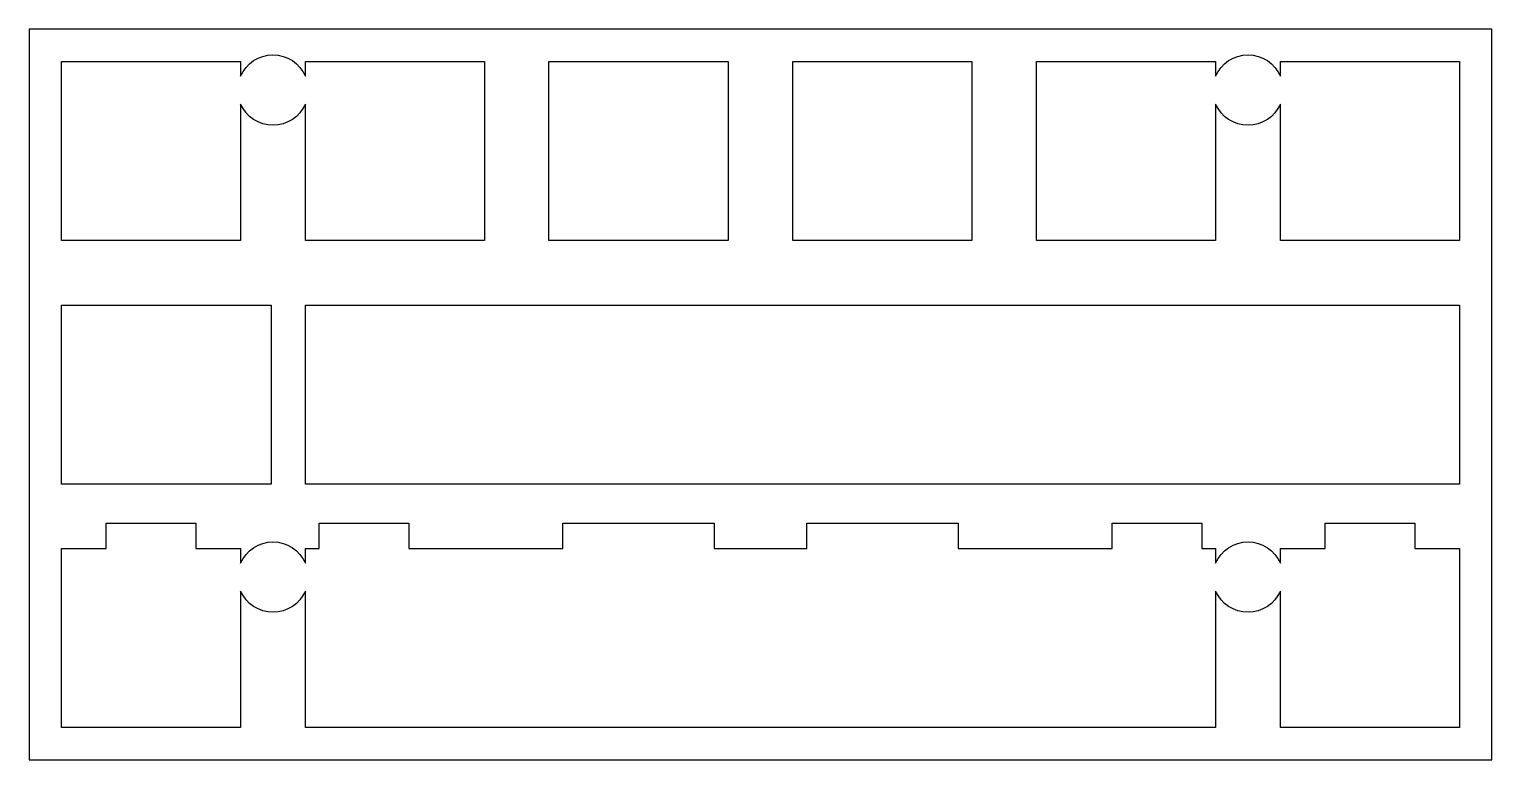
# Model space of a CAD drawing. Header units: millimetres. Extents: x 0 to 114, y -57 to 0.
import ezdxf

# ---------------------------------------------------------------- set-up
doc = ezdxf.new("R2010")
doc.units = ezdxf.units.MM
doc.layers.get('0').update_dxf_attribs({"linetype": 'CONTINUOUS'})

msp = doc.modelspace()

# ---------------------------------------------------------------- linework, layer by layer
for points in [[(0, -57.15), (114.3, -57.15), (114.3, 0), (0, 0)], [(40.62, -2.53), (54.62, -2.53), (54.62, -16.53), (40.62, -16.53)], [(59.68, -16.53), (59.68, -2.53), (73.67, -2.53), (73.67, -16.53)], [(18.91, -35.58), (2.52, -35.58), (2.52, -21.58), (18.91, -21.58)], [(21.58, -35.58), (21.58, -21.58), (111.78, -21.58), (111.78, -35.58)]]:
    msp.add_lwpolyline(points, close=True)
for points in [[(16.52, -16.53), (2.52, -16.53), (2.52, -2.53), (16.52, -2.53), (16.52, -3.67, -0.657648), (21.58, -3.67), (21.58, -2.53), (35.58, -2.53), (35.58, -16.53), (21.58, -16.53), (21.58, -5.85, -0.657648), (16.52, -5.85)], [(97.78, -2.53), (111.78, -2.53), (111.78, -16.53), (97.78, -16.53), (97.78, -5.85, -0.657648), (92.72, -5.85), (92.72, -16.53), (78.72, -16.53), (78.72, -2.53), (92.72, -2.53), (92.72, -3.67, -0.657648), (97.78, -3.67)], [(92.72, -54.63), (21.58, -54.63), (21.58, -43.95, -0.657648), (16.52, -43.95), (16.52, -54.63), (2.52, -54.63), (2.52, -40.63), (6.02, -40.63), (6.02, -38.63), (13.02, -38.63), (13.02, -40.63), (16.52, -40.63), (16.52, -41.77, -0.657648), (21.58, -41.77), (21.58, -40.63), (22.66, -40.63), (22.66, -38.63), (29.66, -38.63), (29.66, -40.63), (41.71, -40.63), (41.71, -38.63), (53.54, -38.63), (53.54, -40.63), (60.76, -40.63), (60.76, -38.63), (72.59, -38.63), (72.59, -40.63), (84.64, -40.63), (84.64, -38.63), (91.64, -38.63), (91.64, -40.63), (92.72, -40.63), (92.72, -41.77, -0.657648), (97.78, -41.77), (97.78, -40.63), (101.28, -40.63), (101.28, -38.63), (108.28, -38.63), (108.28, -40.63), (111.78, -40.63), (111.78, -54.63), (97.78, -54.63), (97.78, -43.95, -0.657648), (92.72, -43.95)]]:
    msp.add_lwpolyline(points, format="xyb", close=True)

doc.saveas('drawing.dxf')
